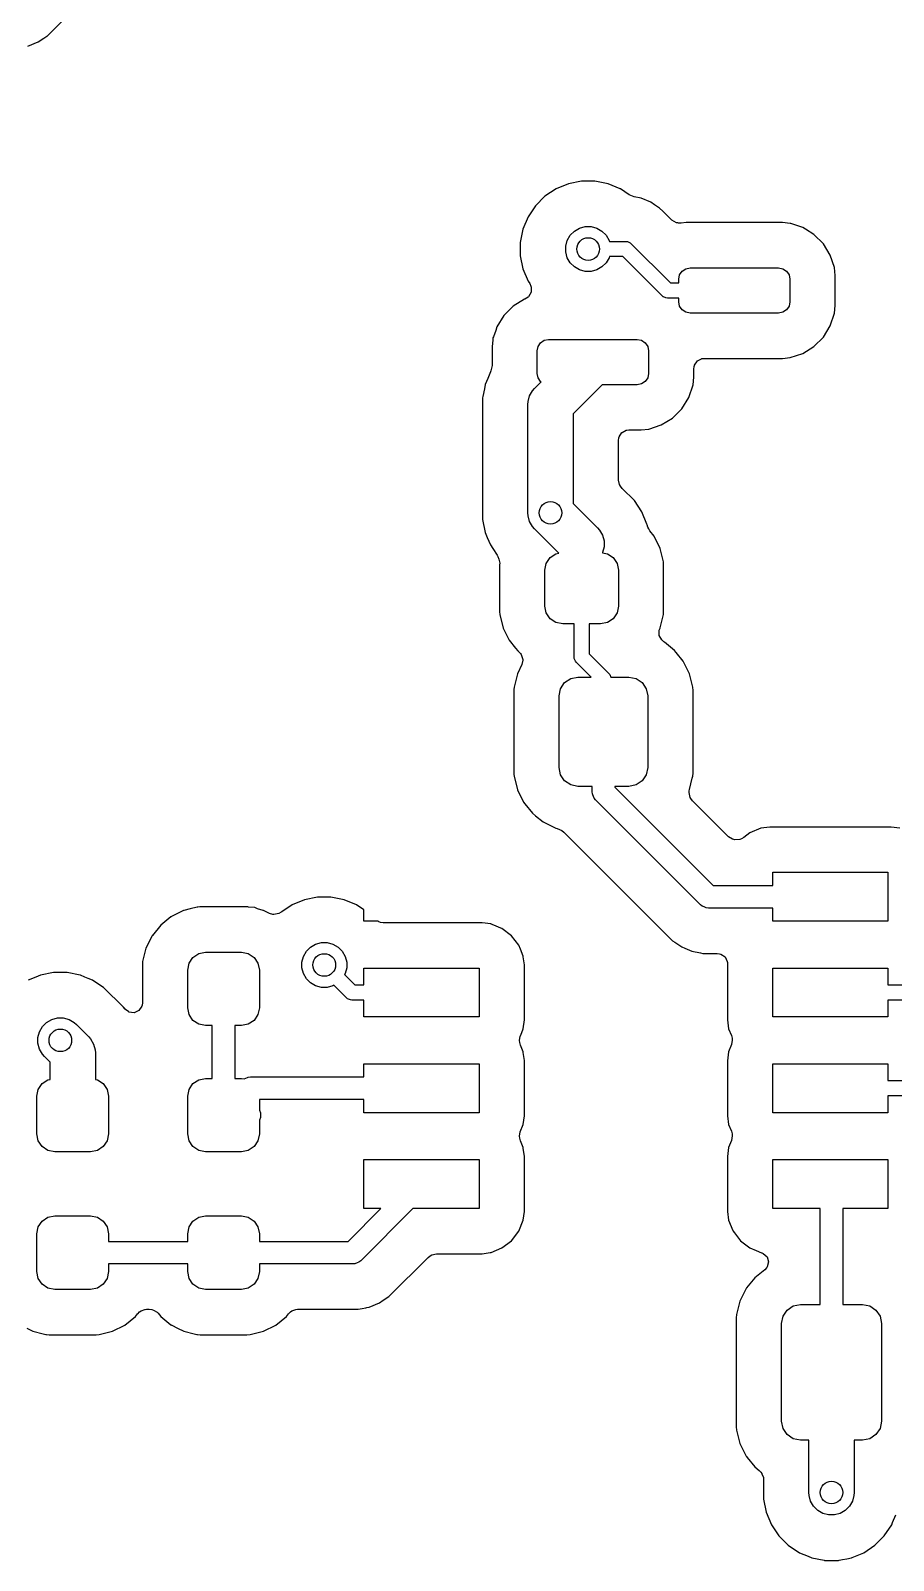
# Model space of a CAD drawing. Header units: inches. Extents: x 1.32 to 5.22, y -7.01 to -1.14.
# Drawn here: x 1.914 to 2.364, y -5.469 to -4.669 of the extents above; entities that cross this region are included whole.
import ezdxf

# ---------------------------------------------------------------- set-up
doc = ezdxf.new("R2010")
doc.units = ezdxf.units.IN
doc.header["$MEASUREMENT"] = 0
doc.layers.add('B.Cu', color=153, linetype='CONTINUOUS', true_color=0x4d7fc4)

msp = doc.modelspace()

# ---------------------------------------------------------------- linework, layer by layer
at = {"layer": 'B.Cu', "linetype": 'CONTINUOUS'}
for p, q in [((1.92238, -4.67207), (1.93895, -4.65549)), ((1.91754, -4.6753), (1.92052, -4.67331)), ((1.92052, -4.67331), (1.9221, -4.67225)), ((1.9221, -4.67225), (1.92238, -4.67207)), ((1.92238, -4.67207), (1.92238, -4.67207)), ((1.92238, -4.67207), (1.92238, -4.67207)), ((1.91216, -4.67753), (1.91754, -4.6753)), ((2.18793, -4.75205), (2.18212, -4.75593)), ((2.19438, -4.74937), (2.18793, -4.75205)), ((2.18793, -4.75205), (2.18793, -4.75205)), ((2.18793, -4.75205), (2.18793, -4.75205)), ((2.20123, -4.74801), (2.19438, -4.74937)), ((2.19438, -4.74937), (2.19438, -4.74937)), ((2.19438, -4.74937), (2.19438, -4.74937)), ((2.20822, -4.74801), (2.20123, -4.74801)), ((2.20123, -4.74801), (2.20123, -4.74801)), ((2.20123, -4.74801), (2.20123, -4.74801)), ((2.21506, -4.74937), (2.20822, -4.74801)), ((2.20822, -4.74801), (2.20822, -4.74801)), ((2.20822, -4.74801), (2.20822, -4.74801)), ((2.21507, -4.74937), (2.21506, -4.74937)), ((2.22136, -4.75198), (2.21507, -4.74937)), ((2.21507, -4.74937), (2.21507, -4.74937)), ((2.22146, -4.75202), (2.22136, -4.75198)), ((2.22152, -4.75205), (2.22146, -4.75202)), ((2.22611, -4.75512), (2.22152, -4.75205)), ((2.17719, -4.76086), (2.17331, -4.76667)), ((2.18212, -4.75593), (2.17719, -4.76086)), ((2.17719, -4.76086), (2.17719, -4.76086)), ((2.17719, -4.76086), (2.17719, -4.76086)), ((2.18212, -4.75593), (2.18212, -4.75593)), ((2.18212, -4.75593), (2.18212, -4.75593)), ((2.22696, -4.75557), (2.22611, -4.75512)), ((2.22783, -4.75593), (2.22696, -4.75557)), ((2.22875, -4.75621), (2.22783, -4.75593)), ((2.23245, -4.75695), (2.22875, -4.75621)), ((2.23747, -4.75902), (2.23245, -4.75695)), ((2.23245, -4.75695), (2.23245, -4.75695)), ((2.23245, -4.75695), (2.23245, -4.75695)), ((2.23245, -4.75695), (2.23245, -4.75695)), ((2.23245, -4.75695), (2.23245, -4.75695)), ((2.23245, -4.75695), (2.23245, -4.75695)), ((2.23936, -4.76029), (2.23747, -4.75902)), ((2.23747, -4.75902), (2.23747, -4.75902)), ((2.23747, -4.75902), (2.23747, -4.75902)), ((2.23747, -4.75902), (2.23747, -4.75902)), ((2.23747, -4.75902), (2.23747, -4.75902)), ((2.24199, -4.76204), (2.23936, -4.76029)), ((2.24362, -4.76367), (2.24199, -4.76204)), ((2.17331, -4.76667), (2.17063, -4.77312)), ((2.17331, -4.76667), (2.17331, -4.76667)), ((2.17331, -4.76667), (2.17331, -4.76667)), ((2.24831, -4.76836), (2.24362, -4.76367)), ((2.24362, -4.76367), (2.24362, -4.76367)), ((2.24841, -4.76846), (2.24831, -4.76836)), ((2.25087, -4.76971), (2.24841, -4.76846)), ((2.25108, -4.76975), (2.25087, -4.76971)), ((2.25156, -4.76985), (2.25108, -4.76975)), ((2.25178, -4.76987), (2.25156, -4.76985)), ((2.25178, -4.76988), (2.25178, -4.76987)), ((2.25181, -4.76988), (2.25178, -4.76988)), ((2.25216, -4.76989), (2.25181, -4.76988)), ((2.25302, -4.76995), (2.25216, -4.76989)), ((2.25309, -4.76994), (2.25302, -4.76995)), ((2.2532, -4.76994), (2.25309, -4.76992)), ((2.25309, -4.76992), (2.25309, -4.76994)), ((2.2559, -4.76967), (2.2532, -4.76994)), ((2.25591, -4.76967), (2.2559, -4.76967)), ((2.2559, -4.76967), (2.2559, -4.76967)), ((2.2559, -4.76967), (2.2559, -4.76967)), ((2.3061, -4.76967), (2.25591, -4.76967)), ((2.31015, -4.77008), (2.3061, -4.76967)), ((2.3061, -4.76967), (2.3061, -4.76967)), ((2.31037, -4.77014), (2.31015, -4.77008)), ((2.31048, -4.77019), (2.31037, -4.77014)), ((2.31671, -4.77225), (2.31048, -4.77019)), ((2.17063, -4.77312), (2.16927, -4.77997)), ((2.17063, -4.77312), (2.17063, -4.77312)), ((2.17063, -4.77312), (2.17063, -4.77312)), ((2.19301, -4.78192), (2.19381, -4.77894)), ((2.19381, -4.77894), (2.19535, -4.77627)), ((2.19535, -4.77627), (2.19753, -4.77409)), ((2.19753, -4.77409), (2.2002, -4.77255)), ((2.2002, -4.77255), (2.20318, -4.77175)), ((2.20318, -4.77175), (2.20627, -4.77175)), ((2.20627, -4.77175), (2.20924, -4.77255)), ((2.20924, -4.77255), (2.21191, -4.77409)), ((2.21191, -4.77409), (2.21409, -4.77627)), ((2.21409, -4.77627), (2.21564, -4.77894)), ((2.21564, -4.77894), (2.21579, -4.77953)), ((2.31812, -4.77312), (2.31671, -4.77225)), ((2.31671, -4.77225), (2.31671, -4.77225)), ((2.32258, -4.77588), (2.31812, -4.77312)), ((2.32747, -4.78076), (2.32258, -4.77588)), ((2.16927, -4.77997), (2.16927, -4.78696)), ((2.16927, -4.78696), (2.17063, -4.7938)), ((2.19301, -4.78501), (2.19301, -4.78192)), ((2.19381, -4.78798), (2.19301, -4.78501)), ((2.21579, -4.77953), (2.22441, -4.77953)), ((2.22441, -4.77953), (2.22518, -4.7796)), ((2.22518, -4.7796), (2.2266, -4.78019)), ((2.2266, -4.78019), (2.22719, -4.78068)), ((2.22719, -4.78068), (2.24769, -4.80118)), ((2.3311, -4.78664), (2.32747, -4.78076)), ((2.33327, -4.7932), (2.3311, -4.78664)), ((2.17063, -4.7938), (2.17063, -4.79381)), ((2.17063, -4.79381), (2.17063, -4.79381)), ((2.17063, -4.79381), (2.17331, -4.80026)), ((2.19535, -4.79065), (2.19381, -4.78798)), ((2.19753, -4.79283), (2.19535, -4.79065)), ((2.2002, -4.79438), (2.19753, -4.79283)), ((2.20318, -4.79517), (2.2002, -4.79438)), ((2.20924, -4.79438), (2.20627, -4.79517)), ((2.21191, -4.79283), (2.20924, -4.79438)), ((2.21409, -4.79065), (2.21191, -4.79283)), ((2.21564, -4.78798), (2.21409, -4.79065)), ((2.21579, -4.7874), (2.21564, -4.78798)), ((2.22278, -4.7874), (2.21579, -4.7874)), ((2.24328, -4.8079), (2.22278, -4.7874)), ((2.2537, -4.79504), (2.25561, -4.79376)), ((2.25561, -4.79376), (2.25787, -4.79331)), ((2.25787, -4.79331), (2.30413, -4.79331)), ((2.30413, -4.79331), (2.30639, -4.79376)), ((2.30639, -4.79376), (2.30831, -4.79504)), ((2.33368, -4.79724), (2.33327, -4.7932)), ((2.17331, -4.80026), (2.17331, -4.80026)), ((2.17331, -4.80026), (2.17331, -4.80026)), ((2.17331, -4.80026), (2.17331, -4.80026)), ((2.17331, -4.80026), (2.17416, -4.80154)), ((2.17416, -4.80154), (2.17476, -4.80279)), ((2.17476, -4.80279), (2.17493, -4.80332)), ((2.20627, -4.79517), (2.20318, -4.79517)), ((2.24769, -4.80118), (2.25197, -4.80118)), ((2.25197, -4.79921), (2.25242, -4.79695)), ((2.25197, -4.80118), (2.25197, -4.79921)), ((2.25242, -4.79695), (2.2537, -4.79504)), ((2.30831, -4.79504), (2.30959, -4.79695)), ((2.30959, -4.79695), (2.31004, -4.79921)), ((2.31004, -4.79921), (2.31004, -4.81102)), ((2.33368, -4.81299), (2.33368, -4.79724)), ((2.17148, -4.80965), (2.1656, -4.81328)), ((2.17156, -4.80963), (2.17148, -4.80965)), ((2.17148, -4.80965), (2.17148, -4.80965)), ((2.17158, -4.80961), (2.17156, -4.80963)), ((2.1716, -4.80961), (2.17158, -4.80961)), ((2.17329, -4.80862), (2.17159, -4.80961)), ((2.17159, -4.80961), (2.1716, -4.80961)), ((2.17353, -4.80841), (2.17329, -4.80862)), ((2.17498, -4.80607), (2.17353, -4.80841)), ((2.17493, -4.80332), (2.17498, -4.80607)), ((2.24388, -4.80839), (2.24328, -4.8079)), ((2.24397, -4.80843), (2.24388, -4.80839)), ((2.24529, -4.80898), (2.24397, -4.80843)), ((2.24606, -4.80906), (2.24529, -4.80898)), ((2.25197, -4.80906), (2.24606, -4.80906)), ((2.25197, -4.81102), (2.25197, -4.80906)), ((2.16072, -4.81816), (2.15709, -4.82404)), ((2.1656, -4.81328), (2.16072, -4.81816)), ((2.25242, -4.81328), (2.25197, -4.81102)), ((2.2537, -4.8152), (2.25242, -4.81328)), ((2.25561, -4.81648), (2.2537, -4.8152)), ((2.25787, -4.81693), (2.25561, -4.81648)), ((2.30413, -4.81693), (2.25787, -4.81693)), ((2.30639, -4.81648), (2.30413, -4.81693)), ((2.30831, -4.8152), (2.30639, -4.81648)), ((2.30959, -4.81328), (2.30831, -4.8152)), ((2.31004, -4.81102), (2.30959, -4.81328)), ((2.3311, -4.8236), (2.33327, -4.81704)), ((2.33327, -4.81704), (2.33368, -4.81299)), ((2.15645, -4.82598), (2.15533, -4.82937)), ((2.15709, -4.82404), (2.15645, -4.82598)), ((2.15645, -4.82598), (2.15645, -4.82598)), ((2.15709, -4.82404), (2.15709, -4.82404)), ((2.32747, -4.82947), (2.3311, -4.8236)), ((2.1549, -4.83085), (2.15451, -4.83464)), ((2.15451, -4.83464), (2.15451, -4.84436)), ((2.15494, -4.83046), (2.1549, -4.8307)), ((2.1549, -4.8307), (2.1549, -4.83085)), ((2.15499, -4.82988), (2.15494, -4.83046)), ((2.15533, -4.82937), (2.15499, -4.82988)), ((2.17815, -4.83661), (2.1786, -4.83435)), ((2.1786, -4.83435), (2.17988, -4.83244)), ((2.17988, -4.83244), (2.1818, -4.83116)), ((2.1818, -4.83116), (2.18406, -4.83071)), ((2.18406, -4.83071), (2.23031, -4.83071)), ((2.23031, -4.83071), (2.23257, -4.83116)), ((2.23257, -4.83116), (2.23449, -4.83244)), ((2.23449, -4.83244), (2.23577, -4.83435)), ((2.23577, -4.83435), (2.23622, -4.83661)), ((2.31671, -4.83798), (2.32258, -4.83436)), ((2.32258, -4.83436), (2.32747, -4.82947)), ((2.17815, -4.84843), (2.17815, -4.83661)), ((2.23622, -4.83661), (2.23622, -4.84843)), ((2.26023, -4.84419), (2.26172, -4.84188)), ((2.26172, -4.84188), (2.26177, -4.84183)), ((2.26177, -4.84183), (2.26393, -4.84075)), ((2.26393, -4.84075), (2.2641, -4.84071)), ((2.2641, -4.84071), (2.26423, -4.84068)), ((2.26423, -4.84068), (2.26527, -4.84057)), ((2.26527, -4.84057), (2.3061, -4.84057)), ((2.3061, -4.84057), (2.31015, -4.84016)), ((2.3061, -4.84057), (2.3061, -4.84057)), ((2.31015, -4.84016), (2.31671, -4.83798)), ((2.15371, -4.84765), (2.15229, -4.8511)), ((2.1539, -4.84713), (2.15369, -4.84764)), ((2.15369, -4.84764), (2.15371, -4.84765)), ((2.15431, -4.84574), (2.1539, -4.84713)), ((2.15451, -4.84436), (2.15431, -4.84574)), ((2.1786, -4.85069), (2.17815, -4.84843)), ((2.17988, -4.8526), (2.1786, -4.85069)), ((2.23577, -4.85069), (2.23449, -4.8526)), ((2.23622, -4.84843), (2.23577, -4.85069)), ((2.25945, -4.85444), (2.25986, -4.85039)), ((2.25986, -4.84615), (2.26006, -4.84478)), ((2.25986, -4.85039), (2.25986, -4.84615)), ((2.26006, -4.84478), (2.26018, -4.84436)), ((2.26018, -4.84436), (2.26023, -4.84419)), ((2.15051, -4.85652), (2.14973, -4.86047)), ((2.15095, -4.85432), (2.15051, -4.85652)), ((2.15051, -4.85652), (2.15051, -4.85652)), ((2.15229, -4.8511), (2.15095, -4.85432)), ((2.15095, -4.85432), (2.15095, -4.85432)), ((2.15095, -4.85432), (2.15095, -4.85432)), ((2.15229, -4.8511), (2.15229, -4.8511)), ((2.17413, -4.86015), (2.17567, -4.85748)), ((2.17567, -4.85748), (2.17669, -4.85631)), ((2.17669, -4.85631), (2.18019, -4.85281)), ((2.18019, -4.85281), (2.17988, -4.8526)), ((2.21208, -4.85433), (2.19685, -4.86956)), ((2.23031, -4.85433), (2.21208, -4.85433)), ((2.23257, -4.85388), (2.23031, -4.85433)), ((2.23449, -4.8526), (2.23257, -4.85388)), ((2.25728, -4.861), (2.25945, -4.85444)), ((2.14973, -4.86047), (2.14959, -4.86117)), ((2.14959, -4.86117), (2.14959, -4.92475)), ((2.14973, -4.86047), (2.14973, -4.86047)), ((2.17323, -4.86467), (2.17333, -4.86312)), ((2.17323, -4.92126), (2.17323, -4.86467)), ((2.17333, -4.86312), (2.17413, -4.86015)), ((2.24877, -4.87176), (2.25365, -4.86688)), ((2.25365, -4.86688), (2.25728, -4.861)), ((2.19685, -4.86956), (2.19685, -4.91637)), ((2.24289, -4.87539), (2.24877, -4.87176)), ((2.22049, -4.88356), (2.22069, -4.88218)), ((2.22069, -4.88218), (2.22086, -4.88159)), ((2.22086, -4.88159), (2.22235, -4.87928)), ((2.22235, -4.87928), (2.2224, -4.87923)), ((2.2224, -4.87923), (2.22456, -4.87815)), ((2.22456, -4.87815), (2.22486, -4.87808)), ((2.22486, -4.87808), (2.2259, -4.87797)), ((2.2259, -4.87797), (2.23228, -4.87797)), ((2.23228, -4.87797), (2.23633, -4.87756)), ((2.23228, -4.87797), (2.23228, -4.87797)), ((2.23633, -4.87756), (2.24289, -4.87539)), ((2.22049, -4.90414), (2.22049, -4.88356)), ((2.22109, -4.90648), (2.22049, -4.90414)), ((2.22159, -4.90739), (2.22109, -4.90648)), ((2.22242, -4.9085), (2.22159, -4.90739)), ((2.22882, -4.9149), (2.22242, -4.9085)), ((2.17333, -4.9228), (2.17323, -4.92126)), ((2.17413, -4.92578), (2.17333, -4.9228)), ((2.19685, -4.91637), (2.20963, -4.92915)), ((2.23267, -4.92067), (2.22882, -4.9149)), ((2.22882, -4.9149), (2.22882, -4.9149)), ((2.2327, -4.92071), (2.23267, -4.92067)), ((2.23267, -4.92067), (2.23267, -4.92067)), ((2.23267, -4.92067), (2.23267, -4.92067)), ((2.23537, -4.92716), (2.2327, -4.92071)), ((2.14959, -4.92475), (2.15095, -4.9316)), ((2.17567, -4.92845), (2.17413, -4.92578)), ((2.17669, -4.92961), (2.17567, -4.92845)), ((2.18941, -4.94233), (2.17669, -4.92961)), ((2.20963, -4.92915), (2.21065, -4.93031)), ((2.21065, -4.93031), (2.21219, -4.93298)), ((2.23545, -4.92757), (2.23537, -4.92716)), ((2.23582, -4.92868), (2.23545, -4.92757)), ((2.2363, -4.92972), (2.23582, -4.92868)), ((2.23692, -4.93071), (2.2363, -4.92972)), ((2.23908, -4.93341), (2.23692, -4.93071)), ((2.15095, -4.9316), (2.15095, -4.9316)), ((2.15095, -4.9316), (2.15095, -4.9316)), ((2.15095, -4.9316), (2.15095, -4.9316)), ((2.15095, -4.9316), (2.15095, -4.9316)), ((2.15095, -4.9316), (2.15095, -4.9316)), ((2.15095, -4.9316), (2.15202, -4.93418)), ((2.15202, -4.93418), (2.15202, -4.93418)), ((2.15202, -4.93418), (2.15362, -4.93805)), ((2.15362, -4.93805), (2.15362, -4.93805)), ((2.15362, -4.93805), (2.15362, -4.93805)), ((2.15362, -4.93805), (2.1549, -4.93997)), ((2.21219, -4.93298), (2.21299, -4.93596)), ((2.21299, -4.93596), (2.21299, -4.93904)), ((2.24227, -4.93984), (2.23908, -4.93341)), ((2.1549, -4.93997), (2.1549, -4.93997)), ((2.1549, -4.93997), (2.15715, -4.94334)), ((2.15715, -4.94334), (2.15759, -4.94414)), ((2.15759, -4.94414), (2.15812, -4.9454)), ((2.15812, -4.9454), (2.1585, -4.94764)), ((2.1828, -4.9477), (2.18483, -4.94467)), ((2.18483, -4.94467), (2.18786, -4.94264)), ((2.18786, -4.94264), (2.18941, -4.94233)), ((2.21219, -4.94202), (2.21213, -4.94213)), ((2.21213, -4.94213), (2.2147, -4.94264)), ((2.21299, -4.93904), (2.21219, -4.94202)), ((2.2147, -4.94264), (2.21773, -4.94467)), ((2.21773, -4.94467), (2.21976, -4.9477)), ((2.244, -4.9468), (2.24227, -4.93984)), ((2.24411, -4.94841), (2.244, -4.9468)), ((2.1585, -4.94764), (2.15844, -4.94841)), ((2.15844, -4.94841), (2.15844, -4.97289)), ((2.18209, -4.95128), (2.1828, -4.9477)), ((2.18209, -4.96998), (2.18209, -4.95128)), ((2.21976, -4.9477), (2.22047, -4.95128)), ((2.22047, -4.95128), (2.22047, -4.96998)), ((2.24411, -4.97285), (2.24411, -4.94841)), ((2.1828, -4.97356), (2.18209, -4.96998)), ((2.22047, -4.96998), (2.21976, -4.97356)), ((2.15844, -4.97289), (2.15845, -4.97298)), ((2.15845, -4.97298), (2.15854, -4.9743)), ((2.15854, -4.9743), (2.15855, -4.9744)), ((2.15855, -4.9744), (2.15855, -4.97446)), ((2.15855, -4.97446), (2.16029, -4.98144)), ((2.18483, -4.97659), (2.1828, -4.97356)), ((2.18786, -4.97862), (2.18483, -4.97659)), ((2.19144, -4.97933), (2.18786, -4.97862)), ((2.2147, -4.97862), (2.21112, -4.97933)), ((2.21773, -4.97659), (2.2147, -4.97862)), ((2.21976, -4.97356), (2.21773, -4.97659)), ((2.24227, -4.98142), (2.244, -4.97446)), ((2.244, -4.97446), (2.24411, -4.97285)), ((2.16029, -4.98144), (2.16034, -4.98154)), ((2.16034, -4.98154), (2.16347, -4.98785)), ((2.19734, -4.97933), (2.19144, -4.97933)), ((2.19734, -4.99656), (2.19734, -4.97933)), ((2.21112, -4.97933), (2.20522, -4.97933)), ((2.20522, -4.97933), (2.20522, -4.99492)), ((2.24176, -4.98285), (2.24184, -4.98256)), ((2.24177, -4.98527), (2.24176, -4.98285)), ((2.24179, -4.98534), (2.24177, -4.98527)), ((2.2432, -4.9877), (2.24179, -4.98534)), ((2.24179, -4.98534), (2.24179, -4.98534)), ((2.24184, -4.98256), (2.2422, -4.98158)), ((2.2422, -4.98158), (2.24227, -4.98142)), ((2.16347, -4.98785), (2.16347, -4.98785)), ((2.16347, -4.98785), (2.16347, -4.98785)), ((2.16347, -4.98785), (2.16347, -4.98785)), ((2.16347, -4.98785), (2.16347, -4.98785)), ((2.16347, -4.98785), (2.1668, -4.99199)), ((2.1668, -4.99199), (2.16797, -4.99345)), ((2.16797, -4.99345), (2.16797, -4.99345)), ((2.16797, -4.99345), (2.16842, -4.99381)), ((2.16842, -4.99381), (2.16937, -4.99482)), ((2.24426, -4.98867), (2.2432, -4.9877)), ((2.24451, -4.98889), (2.24426, -4.98867)), ((2.24976, -4.99311), (2.24451, -4.98889)), ((2.25067, -4.99425), (2.24976, -4.99311)), ((2.25432, -4.99879), (2.25067, -4.99425)), ((2.25067, -4.99425), (2.25067, -4.99425)), ((2.25067, -4.99425), (2.25067, -4.99425)), ((2.1701, -5.00059), (2.16775, -5.00532)), ((2.16937, -4.99482), (2.16972, -4.99533)), ((2.16972, -4.99533), (2.17059, -4.99794)), ((2.1706, -4.99824), (2.1701, -5.00059)), ((2.17059, -4.99794), (2.17059, -4.99794)), ((2.17059, -4.99794), (2.1706, -4.99824)), ((2.19742, -4.99732), (2.19734, -4.99656)), ((2.19801, -4.99874), (2.19742, -4.99732)), ((2.1985, -4.99934), (2.19801, -4.99874)), ((2.20624, -5.00709), (2.1985, -4.99934)), ((2.20522, -4.99492), (2.21544, -5.00515)), ((2.25503, -5.00022), (2.25432, -4.99879)), ((2.25432, -4.99879), (2.25432, -4.99879)), ((2.25756, -5.00531), (2.25503, -5.00022)), ((2.16775, -5.00535), (2.166, -5.01238)), ((2.16775, -5.00532), (2.16775, -5.00535)), ((2.19028, -5.01316), (2.19241, -5.00997)), ((2.19241, -5.00997), (2.1956, -5.00784)), ((2.1956, -5.00784), (2.19937, -5.00709)), ((2.19937, -5.00709), (2.20624, -5.00709)), ((2.21544, -5.00515), (2.21593, -5.00575)), ((2.21593, -5.00575), (2.21649, -5.00709)), ((2.21649, -5.00709), (2.22594, -5.00709)), ((2.22594, -5.00709), (2.22971, -5.00784)), ((2.22971, -5.00784), (2.2329, -5.00997)), ((2.2329, -5.00997), (2.23504, -5.01316)), ((2.25932, -5.01238), (2.25756, -5.00531)), ((2.16592, -5.01355), (2.16589, -5.01402)), ((2.16589, -5.01402), (2.16589, -5.01402)), ((2.16589, -5.01402), (2.16589, -5.01402)), ((2.16589, -5.01402), (2.16589, -5.05724)), ((2.166, -5.01238), (2.16592, -5.01355)), ((2.16592, -5.01355), (2.16592, -5.01355)), ((2.18953, -5.01693), (2.19028, -5.01316)), ((2.18953, -5.05433), (2.18953, -5.01693)), ((2.23504, -5.01316), (2.23579, -5.01693)), ((2.23579, -5.01693), (2.23579, -5.05433)), ((2.25943, -5.01402), (2.25932, -5.01238)), ((2.25943, -5.05724), (2.25943, -5.01402)), ((2.16589, -5.05724), (2.16593, -5.05794)), ((2.16593, -5.05794), (2.16593, -5.05794)), ((2.16593, -5.05794), (2.166, -5.05888)), ((2.19028, -5.0581), (2.18953, -5.05433)), ((2.19241, -5.06129), (2.19028, -5.0581)), ((2.23504, -5.0581), (2.2329, -5.06129)), ((2.23579, -5.05433), (2.23504, -5.0581)), ((2.25932, -5.05888), (2.25943, -5.05724)), ((2.166, -5.05888), (2.16775, -5.06595)), ((2.16775, -5.06595), (2.16775, -5.06595)), ((2.16775, -5.06595), (2.17099, -5.07247)), ((2.1956, -5.06342), (2.19241, -5.06129)), ((2.19937, -5.06417), (2.1956, -5.06342)), ((2.20675, -5.06417), (2.19937, -5.06417)), ((2.20675, -5.06699), (2.20675, -5.06417)), ((2.22594, -5.06417), (2.21856, -5.06417)), ((2.21856, -5.06417), (2.21856, -5.06454)), ((2.21856, -5.06454), (2.26997, -5.11594)), ((2.22971, -5.06342), (2.22594, -5.06417)), ((2.2329, -5.06129), (2.22971, -5.06342)), ((2.25743, -5.06736), (2.25748, -5.06656)), ((2.25748, -5.06656), (2.25762, -5.06572)), ((2.25762, -5.06572), (2.25907, -5.05989)), ((2.25907, -5.05989), (2.25932, -5.05888)), ((2.25932, -5.05888), (2.25932, -5.05888)), ((2.25932, -5.05888), (2.25932, -5.05888)), ((2.25932, -5.05888), (2.25932, -5.05888)), ((2.17099, -5.07247), (2.17162, -5.07325)), ((2.17162, -5.07325), (2.17555, -5.07815)), ((2.20687, -5.06814), (2.20675, -5.06699)), ((2.20708, -5.06866), (2.20687, -5.06814)), ((2.20775, -5.07027), (2.20708, -5.06866)), ((2.20848, -5.07116), (2.20775, -5.07027)), ((2.26334, -5.12603), (2.20848, -5.07116)), ((2.25801, -5.07003), (2.25743, -5.06736)), ((2.25831, -5.07058), (2.25801, -5.07003)), ((2.25915, -5.07169), (2.25831, -5.07058)), ((2.27804, -5.09058), (2.25915, -5.07169)), ((2.17555, -5.07815), (2.17555, -5.07815)), ((2.17555, -5.07815), (2.17555, -5.07815)), ((2.17555, -5.07815), (2.17727, -5.07953)), ((2.17727, -5.07953), (2.17727, -5.07953)), ((2.17727, -5.07953), (2.17727, -5.07953)), ((2.17727, -5.07953), (2.18123, -5.08271)), ((2.18123, -5.08271), (2.18776, -5.08595)), ((2.18776, -5.08595), (2.18856, -5.08615)), ((2.18856, -5.08615), (2.18978, -5.08663)), ((2.18978, -5.08663), (2.1909, -5.08726)), ((2.1909, -5.08726), (2.19194, -5.08806)), ((2.19194, -5.08806), (2.24868, -5.1448)), ((2.28011, -5.09181), (2.27804, -5.09058)), ((2.28914, -5.0884), (2.28593, -5.09087)), ((2.29489, -5.08602), (2.28914, -5.0884)), ((2.29951, -5.08541), (2.29489, -5.08602)), ((2.29489, -5.08602), (2.29489, -5.08602)), ((2.29489, -5.08602), (2.29489, -5.08602)), ((2.36277, -5.08541), (2.29951, -5.08541)), ((2.29951, -5.08541), (2.29951, -5.08541)), ((2.36278, -5.08541), (2.36277, -5.08541)), ((2.36277, -5.08541), (2.36277, -5.08541)), ((2.36277, -5.08541), (2.36277, -5.08541)), ((2.36284, -5.08542), (2.36278, -5.08541)), ((2.36739, -5.08602), (2.36284, -5.08542)), ((2.28075, -5.092), (2.28011, -5.09181)), ((2.28114, -5.0921), (2.28075, -5.092)), ((2.28389, -5.09187), (2.28114, -5.0921)), ((2.28472, -5.09155), (2.28389, -5.09187)), ((2.28593, -5.09087), (2.28472, -5.09155)), ((2.30106, -5.11594), (2.30106, -5.10906)), ((2.30106, -5.10906), (2.36122, -5.10906)), ((2.36122, -5.10906), (2.36122, -5.13465)), ((2.06344, -5.12203), (2.05659, -5.12339)), ((2.07042, -5.12203), (2.06344, -5.12203)), ((2.06344, -5.12203), (2.06344, -5.12203)), ((2.06344, -5.12203), (2.06344, -5.12203)), ((2.07727, -5.12339), (2.07042, -5.12203)), ((2.07042, -5.12203), (2.07042, -5.12203)), ((2.07042, -5.12203), (2.07042, -5.12203)), ((2.26997, -5.11594), (2.30106, -5.11594)), ((1.99342, -5.12905), (1.98758, -5.13194)), ((1.99352, -5.12899), (1.99342, -5.12905)), ((1.99354, -5.12899), (1.99352, -5.12899)), ((1.99698, -5.12813), (1.99354, -5.12899)), ((1.99354, -5.12899), (1.99354, -5.12899)), ((2.0005, -5.12725), (1.99698, -5.12813)), ((2.00056, -5.12725), (2.0005, -5.12725)), ((2.00067, -5.12724), (2.00056, -5.12725)), ((2.00085, -5.12723), (2.00067, -5.12724)), ((2.00198, -5.12715), (2.00085, -5.12723)), ((2.00207, -5.12715), (2.00198, -5.12715)), ((2.00211, -5.12715), (2.00207, -5.12715)), ((2.02655, -5.12715), (2.00211, -5.12715)), ((2.02709, -5.12718), (2.02655, -5.12715)), ((2.02655, -5.12715), (2.02655, -5.12715)), ((2.02737, -5.1272), (2.02709, -5.12718)), ((2.02709, -5.12718), (2.02709, -5.12718)), ((2.03066, -5.12742), (2.02737, -5.1272)), ((2.032, -5.12821), (2.03066, -5.12742)), ((2.0351, -5.12898), (2.032, -5.12821)), ((2.03512, -5.12899), (2.0351, -5.12898)), ((2.03513, -5.12899), (2.03512, -5.12899)), ((2.03831, -5.13057), (2.03513, -5.12899)), ((2.04013, -5.13106), (2.03831, -5.13057)), ((2.04324, -5.13051), (2.04055, -5.13109)), ((2.04438, -5.12988), (2.04324, -5.13051)), ((2.04475, -5.12966), (2.04438, -5.12988)), ((2.05014, -5.12606), (2.04475, -5.12966)), ((2.05659, -5.12339), (2.05014, -5.12606)), ((2.05014, -5.12606), (2.05014, -5.12606)), ((2.05014, -5.12606), (2.05014, -5.12606)), ((2.05659, -5.12339), (2.05659, -5.12339)), ((2.05659, -5.12339), (2.05659, -5.12339)), ((2.08372, -5.12606), (2.07727, -5.12339)), ((2.07727, -5.12339), (2.07727, -5.12339)), ((2.07727, -5.12339), (2.07727, -5.12339)), ((2.0876, -5.12865), (2.08372, -5.12606)), ((2.08372, -5.12606), (2.08372, -5.12606)), ((2.08372, -5.12606), (2.08372, -5.12606)), ((2.08372, -5.12606), (2.08372, -5.12606)), ((2.08372, -5.12606), (2.08372, -5.12606)), ((2.0876, -5.13465), (2.0876, -5.12865)), ((2.26424, -5.12676), (2.26334, -5.12603)), ((2.26517, -5.12715), (2.26424, -5.12676)), ((2.26637, -5.12764), (2.26517, -5.12715)), ((2.26752, -5.12776), (2.26637, -5.12764)), ((2.30106, -5.12776), (2.26752, -5.12776)), ((2.30106, -5.13465), (2.30106, -5.12776)), ((1.98151, -5.13667), (1.97718, -5.14206)), ((1.9869, -5.13234), (1.98151, -5.13667)), ((1.98151, -5.13667), (1.98151, -5.13667)), ((1.98151, -5.13667), (1.98151, -5.13667)), ((1.987, -5.13225), (1.9869, -5.13234)), ((1.98711, -5.13218), (1.987, -5.13225)), ((1.98758, -5.13194), (1.98711, -5.13218)), ((1.98711, -5.13218), (1.98711, -5.13218)), ((2.04055, -5.13109), (2.04013, -5.13106)), ((2.09489, -5.13465), (2.0876, -5.13465)), ((2.09535, -5.13492), (2.09489, -5.13465)), ((2.09635, -5.13522), (2.09535, -5.13492)), ((2.09772, -5.13541), (2.09635, -5.13522)), ((2.14931, -5.13541), (2.09772, -5.13541)), ((2.14938, -5.13542), (2.14931, -5.13541)), ((2.14931, -5.13541), (2.14931, -5.13541)), ((2.14931, -5.13541), (2.14931, -5.13541)), ((2.14931, -5.13541), (2.14931, -5.13541)), ((2.15393, -5.13602), (2.14938, -5.13542)), ((2.15397, -5.13604), (2.15393, -5.13602)), ((2.15409, -5.13609), (2.15397, -5.13604)), ((2.1555, -5.13667), (2.15409, -5.13609)), ((2.15916, -5.13819), (2.1555, -5.13667)), ((2.1555, -5.13667), (2.1555, -5.13667)), ((2.15968, -5.1384), (2.15916, -5.13819)), ((2.16462, -5.14219), (2.15968, -5.1384)), ((2.36122, -5.13465), (2.30106, -5.13465)), ((1.97702, -5.14226), (1.97383, -5.14869)), ((1.9771, -5.14216), (1.97702, -5.14226)), ((1.97718, -5.14206), (1.9771, -5.14216)), ((2.05974, -5.14811), (2.06241, -5.14657)), ((2.06241, -5.14657), (2.06539, -5.14577)), ((2.06539, -5.14577), (2.06847, -5.14577)), ((2.06847, -5.14577), (2.07145, -5.14657)), ((2.07145, -5.14657), (2.07412, -5.14811)), ((2.16841, -5.14713), (2.16462, -5.14219)), ((2.24868, -5.1448), (2.24868, -5.1448)), ((2.24868, -5.1448), (2.24868, -5.1448)), ((2.24868, -5.1448), (2.24868, -5.1448)), ((2.24868, -5.1448), (2.24868, -5.1448)), ((2.24868, -5.1448), (2.24987, -5.14559)), ((2.24987, -5.14559), (2.25352, -5.14803)), ((1.97383, -5.14869), (1.9721, -5.15566)), ((1.97383, -5.14869), (1.97383, -5.14869)), ((1.99634, -5.15656), (1.99837, -5.15353)), ((1.99837, -5.15353), (2.0014, -5.1515)), ((2.0014, -5.1515), (2.00498, -5.15079)), ((2.00498, -5.15079), (2.02368, -5.15079)), ((2.02368, -5.15079), (2.02726, -5.1515)), ((2.02726, -5.1515), (2.03029, -5.15353)), ((2.03029, -5.15353), (2.03232, -5.15656)), ((2.05522, -5.15594), (2.05602, -5.15296)), ((2.05602, -5.15296), (2.05756, -5.15029)), ((2.05756, -5.15029), (2.05974, -5.14811)), ((2.07412, -5.14811), (2.0763, -5.15029)), ((2.0763, -5.15029), (2.07784, -5.15296)), ((2.07784, -5.15296), (2.07864, -5.15594)), ((2.16929, -5.14927), (2.16841, -5.14713)), ((2.1708, -5.1529), (2.16929, -5.14927)), ((2.17082, -5.15304), (2.1708, -5.1529)), ((2.17083, -5.1532), (2.17082, -5.15304)), ((2.17138, -5.15735), (2.17083, -5.1532)), ((2.25352, -5.14803), (2.25524, -5.14875)), ((2.25524, -5.14875), (2.2589, -5.15026)), ((2.2589, -5.15026), (2.26334, -5.15115)), ((2.26334, -5.15115), (2.26461, -5.1514)), ((2.26461, -5.1514), (2.26461, -5.1514)), ((2.26461, -5.1514), (2.27043, -5.1514)), ((2.27043, -5.1514), (2.27196, -5.1514)), ((2.27196, -5.1514), (2.27333, -5.1516)), ((2.27333, -5.1516), (2.27387, -5.15175)), ((2.27387, -5.15175), (2.27618, -5.15324)), ((2.27618, -5.15324), (2.27732, -5.15571)), ((1.92564, -5.1614), (1.91879, -5.16276)), ((1.93263, -5.1614), (1.92564, -5.1614)), ((1.92564, -5.1614), (1.92564, -5.1614)), ((1.92564, -5.1614), (1.92564, -5.1614)), ((1.93947, -5.16276), (1.93263, -5.1614)), ((1.93263, -5.1614), (1.93263, -5.1614)), ((1.93263, -5.1614), (1.93263, -5.1614)), ((1.9721, -5.15566), (1.97199, -5.15727)), ((1.97199, -5.15727), (1.97199, -5.17717)), ((1.99563, -5.16014), (1.99634, -5.15656)), ((1.99563, -5.17982), (1.99563, -5.16014)), ((2.03232, -5.15656), (2.03303, -5.16014)), ((2.03303, -5.16014), (2.03303, -5.17982)), ((2.05522, -5.15902), (2.05522, -5.15594)), ((2.05602, -5.162), (2.05522, -5.15902)), ((2.05756, -5.16467), (2.05602, -5.162)), ((2.07784, -5.162), (2.07754, -5.16252)), ((2.07754, -5.16252), (2.08293, -5.16791)), ((2.07864, -5.15902), (2.07784, -5.162)), ((2.07864, -5.15594), (2.07864, -5.15902)), ((2.0876, -5.16791), (2.0876, -5.15906)), ((2.0876, -5.15906), (2.14776, -5.15906)), ((2.14776, -5.15906), (2.14776, -5.18465)), ((2.1714, -5.15751), (2.17138, -5.15735)), ((2.1714, -5.1862), (2.1714, -5.15751)), ((2.1714, -5.15751), (2.1714, -5.15751)), ((2.1714, -5.15751), (2.1714, -5.15751)), ((2.27732, -5.15571), (2.2774, -5.15624)), ((2.2774, -5.15624), (2.27741, -5.15734)), ((2.27741, -5.15734), (2.27743, -5.15735)), ((2.27743, -5.15735), (2.27742, -5.15751)), ((2.27742, -5.15751), (2.27742, -5.1862)), ((2.30106, -5.18465), (2.30106, -5.15906)), ((2.30106, -5.15906), (2.36122, -5.15906)), ((2.36122, -5.15906), (2.36122, -5.16791)), ((1.91627, -5.16381), (1.91234, -5.16543)), ((1.91879, -5.16276), (1.91627, -5.16381)), ((1.91627, -5.16381), (1.91627, -5.16381)), ((1.91879, -5.16276), (1.91879, -5.16276)), ((1.91879, -5.16276), (1.91879, -5.16276)), ((1.91879, -5.16276), (1.91879, -5.16276)), ((1.91879, -5.16276), (1.91879, -5.16276)), ((1.91879, -5.16276), (1.91879, -5.16276)), ((1.93948, -5.16276), (1.93947, -5.16276)), ((1.93947, -5.16276), (1.93947, -5.16276)), ((1.93947, -5.16276), (1.93947, -5.16276)), ((1.9396, -5.16281), (1.93948, -5.16276)), ((1.942, -5.16381), (1.9396, -5.16281)), ((1.94372, -5.16452), (1.942, -5.16381)), ((1.942, -5.16381), (1.942, -5.16381)), ((1.94593, -5.16543), (1.94372, -5.16452)), ((1.94873, -5.1673), (1.94593, -5.16543)), ((1.95173, -5.16931), (1.94873, -5.1673)), ((1.96203, -5.1796), (1.95173, -5.16931)), ((1.95173, -5.16931), (1.95173, -5.16931)), ((2.05974, -5.16685), (2.05756, -5.16467)), ((2.06241, -5.16839), (2.05974, -5.16685)), ((2.06539, -5.16919), (2.06241, -5.16839)), ((2.06847, -5.16919), (2.06539, -5.16919)), ((2.07145, -5.16839), (2.06847, -5.16919)), ((2.07197, -5.16809), (2.07145, -5.16839)), ((2.07852, -5.17463), (2.07197, -5.16809)), ((2.08293, -5.16791), (2.0876, -5.16791)), ((2.36122, -5.16791), (2.47844, -5.16791)), ((1.97179, -5.17855), (1.97166, -5.17897)), ((1.97199, -5.17717), (1.97179, -5.17855)), ((2.07911, -5.17512), (2.07852, -5.17463)), ((2.08053, -5.17571), (2.07911, -5.17512)), ((2.0813, -5.17579), (2.08053, -5.17571)), ((2.0876, -5.17579), (2.0813, -5.17579)), ((2.0876, -5.18465), (2.0876, -5.17579)), ((2.47681, -5.17579), (2.36122, -5.17579)), ((2.36122, -5.17579), (2.36122, -5.18465)), ((1.92194, -5.18748), (1.92461, -5.18594)), ((1.92461, -5.18594), (1.92759, -5.18514)), ((1.92759, -5.18514), (1.93068, -5.18514)), ((1.93068, -5.18514), (1.93365, -5.18594)), ((1.93365, -5.18594), (1.93632, -5.18748)), ((1.96252, -5.18003), (1.96203, -5.1796)), ((1.96258, -5.18006), (1.96252, -5.18003)), ((1.96322, -5.18078), (1.96258, -5.18006)), ((1.96485, -5.18199), (1.96322, -5.18078)), ((1.96495, -5.18204), (1.96485, -5.18199)), ((1.96768, -5.18243), (1.96495, -5.18204)), ((1.96495, -5.18204), (1.96495, -5.18204)), ((1.97018, -5.18129), (1.96768, -5.18243)), ((1.97166, -5.17897), (1.97018, -5.18129)), ((1.99634, -5.1834), (1.99563, -5.17982)), ((1.99837, -5.18643), (1.99634, -5.1834)), ((2.0014, -5.18846), (1.99837, -5.18643)), ((2.03029, -5.18643), (2.02726, -5.18846)), ((2.03232, -5.1834), (2.03029, -5.18643)), ((2.03303, -5.17982), (2.03232, -5.1834)), ((2.14776, -5.18465), (2.0876, -5.18465)), ((2.17079, -5.19082), (2.1714, -5.1862)), ((2.27742, -5.1862), (2.27803, -5.19082)), ((2.36122, -5.18465), (2.30106, -5.18465)), ((1.91742, -5.19531), (1.91822, -5.19233)), ((1.91822, -5.19233), (1.91976, -5.18966)), ((1.91976, -5.18966), (1.92194, -5.18748)), ((1.93632, -5.18748), (1.93749, -5.1885)), ((1.93749, -5.1885), (1.94394, -5.19496)), ((2.00498, -5.18917), (2.0014, -5.18846)), ((2.00843, -5.18917), (2.00498, -5.18917)), ((2.00843, -5.21673), (2.00843, -5.18917)), ((2.02368, -5.18917), (2.02024, -5.18917)), ((2.02024, -5.18917), (2.02024, -5.21673)), ((2.02726, -5.18846), (2.02368, -5.18917)), ((2.16922, -5.1946), (2.16928, -5.19446)), ((2.16928, -5.19446), (2.17001, -5.1927)), ((2.17001, -5.1927), (2.17079, -5.19082)), ((2.27803, -5.19082), (2.27803, -5.19082)), ((2.27803, -5.19082), (2.27803, -5.19082)), ((2.27803, -5.19082), (2.27803, -5.19082)), ((2.27803, -5.19082), (2.27803, -5.19082)), ((2.27803, -5.19082), (2.27803, -5.19082)), ((2.27803, -5.19082), (2.27949, -5.19433)), ((2.27949, -5.19433), (2.27983, -5.19568)), ((1.91742, -5.19839), (1.91742, -5.19531)), ((1.91822, -5.20137), (1.91742, -5.19839)), ((1.91976, -5.20404), (1.91822, -5.20137)), ((1.94394, -5.19496), (1.94496, -5.19612)), ((1.94496, -5.19612), (1.9465, -5.19879)), ((1.9465, -5.19879), (1.9473, -5.20177)), ((1.9473, -5.20177), (1.9474, -5.20331)), ((2.16888, -5.19699), (2.16922, -5.1946)), ((2.16899, -5.19802), (2.16888, -5.19699)), ((2.16933, -5.19937), (2.16899, -5.19802)), ((2.17079, -5.20288), (2.16933, -5.19937)), ((2.2796, -5.1991), (2.27803, -5.20288)), ((2.27994, -5.19671), (2.2796, -5.1991)), ((2.27983, -5.19568), (2.27994, -5.19671)), ((1.92078, -5.2052), (1.91976, -5.20404)), ((1.92378, -5.2082), (1.92078, -5.2052)), ((1.92378, -5.21722), (1.92378, -5.2082)), ((1.9474, -5.20331), (1.9474, -5.21722)), ((2.0876, -5.21594), (2.0876, -5.20906)), ((2.0876, -5.20906), (2.14776, -5.20906)), ((2.14776, -5.20906), (2.14776, -5.23465)), ((2.17079, -5.2029), (2.17079, -5.20288)), ((2.17079, -5.20288), (2.17079, -5.20288)), ((2.17079, -5.20288), (2.17079, -5.20288)), ((2.17082, -5.20301), (2.17079, -5.2029)), ((2.17082, -5.20304), (2.17082, -5.20301)), ((2.17083, -5.2032), (2.17082, -5.20304)), ((2.17139, -5.20745), (2.17083, -5.2032)), ((2.1714, -5.20751), (2.17139, -5.20745)), ((2.1714, -5.2362), (2.1714, -5.20751)), ((2.1714, -5.20751), (2.1714, -5.20751)), ((2.1714, -5.20751), (2.1714, -5.20751)), ((2.27803, -5.20288), (2.27742, -5.20751)), ((2.27742, -5.20751), (2.27742, -5.2362)), ((2.27803, -5.20288), (2.27803, -5.20288)), ((2.30106, -5.23465), (2.30106, -5.20906)), ((2.30106, -5.20906), (2.36122, -5.20906)), ((2.36122, -5.20906), (2.36122, -5.21791)), ((1.91963, -5.21947), (1.92266, -5.21744)), ((1.92266, -5.21744), (1.92378, -5.21722)), ((1.9474, -5.21722), (1.94852, -5.21744)), ((1.94852, -5.21744), (1.95155, -5.21947)), ((1.99837, -5.21947), (2.0014, -5.21744)), ((2.0014, -5.21744), (2.00498, -5.21673)), ((2.00498, -5.21673), (2.00843, -5.21673)), ((2.02024, -5.21673), (2.02368, -5.21673)), ((2.02368, -5.21673), (2.02505, -5.217)), ((2.02505, -5.217), (2.02512, -5.21694)), ((2.02512, -5.21694), (2.02688, -5.21621)), ((2.02688, -5.21621), (2.02725, -5.21606)), ((2.02725, -5.21606), (2.02841, -5.21594)), ((2.02841, -5.21594), (2.0876, -5.21594)), ((2.36122, -5.21791), (2.40689, -5.21791)), ((1.91689, -5.22608), (1.9176, -5.2225)), ((1.91689, -5.24577), (1.91689, -5.22608)), ((1.9176, -5.2225), (1.91963, -5.21947)), ((1.95155, -5.21947), (1.95358, -5.2225)), ((1.95358, -5.2225), (1.95429, -5.22608)), ((1.95429, -5.22608), (1.95429, -5.24577)), ((1.99563, -5.22608), (1.99634, -5.2225)), ((1.99563, -5.24577), (1.99563, -5.22608)), ((1.99634, -5.2225), (1.99837, -5.21947)), ((2.40526, -5.22579), (2.36122, -5.22579)), ((2.36122, -5.22579), (2.36122, -5.23465)), ((2.0876, -5.22776), (2.03303, -5.22776)), ((2.03303, -5.22776), (2.03303, -5.23329)), ((2.03303, -5.23329), (2.03365, -5.23477)), ((2.0876, -5.23465), (2.0876, -5.22776)), ((2.03365, -5.23708), (2.03303, -5.23856)), ((2.03303, -5.23856), (2.03303, -5.24577)), ((2.03365, -5.23477), (2.03365, -5.23708)), ((2.14776, -5.23465), (2.0876, -5.23465)), ((2.16922, -5.2446), (2.17079, -5.24082)), ((2.17079, -5.24082), (2.1714, -5.2362)), ((2.27742, -5.2362), (2.27803, -5.24082)), ((2.27803, -5.24082), (2.27803, -5.24082)), ((2.27803, -5.24082), (2.27803, -5.24082)), ((2.27803, -5.24082), (2.27803, -5.24082)), ((2.27803, -5.24082), (2.27949, -5.24433)), ((2.36122, -5.23465), (2.30106, -5.23465)), ((1.9176, -5.24935), (1.91689, -5.24577)), ((1.91963, -5.25238), (1.9176, -5.24935)), ((1.95358, -5.24935), (1.95155, -5.25238)), ((1.95429, -5.24577), (1.95358, -5.24935)), ((1.99634, -5.24935), (1.99563, -5.24577)), ((1.99837, -5.25238), (1.99634, -5.24935)), ((2.03232, -5.24935), (2.03029, -5.25238)), ((2.03303, -5.24577), (2.03232, -5.24935)), ((2.16888, -5.24699), (2.16922, -5.2446)), ((2.16899, -5.24802), (2.16888, -5.24699)), ((2.16933, -5.24937), (2.16899, -5.24802)), ((2.17079, -5.25288), (2.16933, -5.24937)), ((2.2796, -5.2491), (2.27803, -5.25288)), ((2.27949, -5.24433), (2.27983, -5.24568)), ((2.27994, -5.24671), (2.2796, -5.2491)), ((2.27983, -5.24568), (2.27994, -5.24671)), ((1.92266, -5.25441), (1.91963, -5.25238)), ((1.92624, -5.25512), (1.92266, -5.25441)), ((1.94494, -5.25512), (1.92624, -5.25512)), ((1.94852, -5.25441), (1.94494, -5.25512)), ((1.95155, -5.25238), (1.94852, -5.25441)), ((2.0014, -5.25441), (1.99837, -5.25238)), ((2.00498, -5.25512), (2.0014, -5.25441)), ((2.02368, -5.25512), (2.00498, -5.25512)), ((2.02726, -5.25441), (2.02368, -5.25512)), ((2.03029, -5.25238), (2.02726, -5.25441)), ((2.17079, -5.2529), (2.17079, -5.25288)), ((2.17079, -5.25288), (2.17079, -5.25288)), ((2.17079, -5.25288), (2.17079, -5.25288)), ((2.17082, -5.25301), (2.17079, -5.2529)), ((2.17082, -5.25304), (2.17082, -5.25301)), ((2.17083, -5.2532), (2.17082, -5.25304)), ((2.17139, -5.25748), (2.17083, -5.2532)), ((2.1714, -5.25751), (2.17139, -5.25748)), ((2.1714, -5.2862), (2.1714, -5.25751)), ((2.1714, -5.25751), (2.1714, -5.25751)), ((2.1714, -5.25751), (2.1714, -5.25751)), ((2.27803, -5.25288), (2.27742, -5.25751)), ((2.27742, -5.25751), (2.27742, -5.2862)), ((2.27803, -5.25288), (2.27803, -5.25288)), ((2.0876, -5.28465), (2.0876, -5.25906)), ((2.0876, -5.25906), (2.14776, -5.25906)), ((2.14776, -5.25906), (2.14776, -5.28465)), ((2.30106, -5.28465), (2.30106, -5.25906)), ((2.30106, -5.25906), (2.36122, -5.25906)), ((2.36122, -5.25906), (2.36122, -5.28465)), ((1.91963, -5.29132), (1.92266, -5.28929)), ((1.92266, -5.28929), (1.92624, -5.28858)), ((1.92624, -5.28858), (1.94494, -5.28858)), ((1.94494, -5.28858), (1.94852, -5.28929)), ((1.94852, -5.28929), (1.95155, -5.29132)), ((1.99837, -5.29132), (2.0014, -5.28929)), ((2.0014, -5.28929), (2.00498, -5.28858)), ((2.00498, -5.28858), (2.02368, -5.28858)), ((2.02368, -5.28858), (2.02726, -5.28929)), ((2.02726, -5.28929), (2.03029, -5.29132)), ((2.07931, -5.30187), (2.09653, -5.28465)), ((2.11323, -5.28465), (2.08593, -5.31195)), ((2.09653, -5.28465), (2.0876, -5.28465)), ((2.14776, -5.28465), (2.11323, -5.28465)), ((2.17079, -5.29082), (2.1714, -5.2862)), ((2.27742, -5.2862), (2.27803, -5.29082)), ((2.32585, -5.28465), (2.30106, -5.28465)), ((2.32585, -5.33484), (2.32585, -5.28465)), ((2.36122, -5.28465), (2.33766, -5.28465)), ((2.33766, -5.28465), (2.33766, -5.33484)), ((1.91689, -5.29793), (1.9176, -5.29435)), ((1.91689, -5.31762), (1.91689, -5.29793)), ((1.9176, -5.29435), (1.91963, -5.29132)), ((1.95155, -5.29132), (1.95358, -5.29435)), ((1.95358, -5.29435), (1.95429, -5.29793)), ((1.95429, -5.29793), (1.95429, -5.30187)), ((1.99563, -5.29793), (1.99634, -5.29435)), ((1.99563, -5.30187), (1.99563, -5.29793)), ((1.99634, -5.29435), (1.99837, -5.29132)), ((2.03029, -5.29132), (2.03232, -5.29435)), ((2.03232, -5.29435), (2.03303, -5.29793)), ((2.03303, -5.29793), (2.03303, -5.30187)), ((2.16462, -5.30151), (2.16841, -5.29657)), ((2.16841, -5.29657), (2.17079, -5.29082)), ((2.27803, -5.29082), (2.27803, -5.29082)), ((2.27803, -5.29082), (2.27803, -5.29082)), ((2.27803, -5.29082), (2.27803, -5.29082)), ((2.27803, -5.29082), (2.27803, -5.29082)), ((2.27803, -5.29082), (2.27803, -5.29082)), ((2.27803, -5.29082), (2.28026, -5.29621)), ((2.28026, -5.29621), (2.28041, -5.29657)), ((2.28041, -5.29657), (2.28108, -5.29743)), ((2.28108, -5.29743), (2.2842, -5.30151)), ((1.95429, -5.30187), (1.99563, -5.30187)), ((2.03303, -5.30187), (2.07931, -5.30187)), ((2.15409, -5.30761), (2.15968, -5.3053)), ((2.15968, -5.3053), (2.16462, -5.30151)), ((2.2842, -5.30151), (2.28914, -5.3053)), ((2.28914, -5.3053), (2.29242, -5.30665)), ((1.99563, -5.31368), (1.95429, -5.31368)), ((1.95429, -5.31368), (1.95429, -5.31762)), ((1.99563, -5.31762), (1.99563, -5.31368)), ((2.08175, -5.31368), (2.03303, -5.31368)), ((2.03303, -5.31368), (2.03303, -5.31762)), ((2.0829, -5.31357), (2.08175, -5.31368)), ((2.08412, -5.31306), (2.0829, -5.31357)), ((2.08503, -5.31269), (2.08412, -5.31306)), ((2.08593, -5.31195), (2.08503, -5.31269)), ((2.10059, -5.33073), (2.1211, -5.31021)), ((2.1211, -5.31021), (2.12221, -5.30938)), ((2.12221, -5.30938), (2.12312, -5.30888)), ((2.12312, -5.30888), (2.12546, -5.30829)), ((2.12546, -5.30829), (2.14931, -5.30829)), ((2.14931, -5.30829), (2.15361, -5.30772)), ((2.15361, -5.30772), (2.15377, -5.30771)), ((2.15377, -5.30771), (2.15393, -5.30768)), ((2.15393, -5.30768), (2.15409, -5.30761)), ((2.29242, -5.30665), (2.29518, -5.3078)), ((2.29518, -5.3078), (2.29529, -5.30784)), ((2.29529, -5.30784), (2.29543, -5.30791)), ((2.29543, -5.30791), (2.29597, -5.30815)), ((2.29597, -5.30815), (2.29807, -5.30992)), ((2.29807, -5.30992), (2.29888, -5.31255)), ((2.29888, -5.31255), (2.29813, -5.3152)), ((1.9176, -5.3212), (1.91689, -5.31762)), ((1.91963, -5.32423), (1.9176, -5.3212)), ((1.95358, -5.3212), (1.95155, -5.32423)), ((1.95429, -5.31762), (1.95358, -5.3212)), ((1.99634, -5.3212), (1.99563, -5.31762)), ((1.99837, -5.32423), (1.99634, -5.3212)), ((2.03232, -5.3212), (2.03029, -5.32423)), ((2.03303, -5.31762), (2.03232, -5.3212)), ((2.2917, -5.32087), (2.2874, -5.32622)), ((2.29687, -5.31671), (2.2917, -5.32087)), ((2.2917, -5.32087), (2.2917, -5.32087)), ((2.29795, -5.31549), (2.29687, -5.31671)), ((2.29813, -5.3152), (2.29795, -5.31549)), ((2.29813, -5.3152), (2.29813, -5.3152)), ((1.92266, -5.32626), (1.91963, -5.32423)), ((1.92624, -5.32697), (1.92266, -5.32626)), ((1.94494, -5.32697), (1.92624, -5.32697)), ((1.94852, -5.32626), (1.94494, -5.32697)), ((1.95155, -5.32423), (1.94852, -5.32626)), ((2.0014, -5.32626), (1.99837, -5.32423)), ((2.00498, -5.32697), (2.0014, -5.32626)), ((2.02368, -5.32697), (2.00498, -5.32697)), ((2.02726, -5.32626), (2.02368, -5.32697)), ((2.03029, -5.32423), (2.02726, -5.32626)), ((2.28713, -5.32655), (2.2839, -5.33306)), ((2.2874, -5.32622), (2.28713, -5.32655)), ((1.97054, -5.33875), (1.97131, -5.33821)), ((1.97131, -5.33821), (1.97332, -5.3374)), ((1.97332, -5.3374), (1.97338, -5.33739)), ((1.97338, -5.33739), (1.97416, -5.33732)), ((1.97416, -5.33732), (1.97545, -5.33732)), ((1.97545, -5.33732), (1.97682, -5.33752)), ((1.97682, -5.33752), (1.97773, -5.33779)), ((1.97773, -5.33779), (1.97962, -5.33884)), ((2.04928, -5.33875), (2.05005, -5.33821)), ((2.05005, -5.33821), (2.05206, -5.3374)), ((2.05206, -5.3374), (2.05212, -5.33739)), ((2.05212, -5.33739), (2.05291, -5.33732)), ((2.05291, -5.33732), (2.08466, -5.33732)), ((2.08466, -5.33732), (2.08666, -5.33693)), ((2.08666, -5.33693), (2.08866, -5.33653)), ((2.08866, -5.33653), (2.08909, -5.33644)), ((2.08866, -5.33653), (2.08866, -5.33653)), ((2.08909, -5.33644), (2.09037, -5.33619)), ((2.09037, -5.33619), (2.09575, -5.33396)), ((2.09575, -5.33396), (2.09769, -5.33266)), ((2.09769, -5.33266), (2.10059, -5.33073)), ((2.2839, -5.33307), (2.28214, -5.34014)), ((2.2839, -5.33306), (2.2839, -5.33307)), ((2.30642, -5.34092), (2.30855, -5.33773)), ((2.30855, -5.33773), (2.31175, -5.33559)), ((2.31175, -5.33559), (2.31551, -5.33484)), ((2.31551, -5.33484), (2.32585, -5.33484)), ((2.33766, -5.33484), (2.34799, -5.33484)), ((2.34799, -5.33484), (2.35176, -5.33559)), ((2.35176, -5.33559), (2.35495, -5.33773)), ((2.35495, -5.33773), (2.35709, -5.34092)), ((1.95639, -5.34877), (1.96281, -5.34558)), ((1.96281, -5.34558), (1.96841, -5.34108)), ((1.96841, -5.34108), (1.96949, -5.33974)), ((1.96949, -5.33974), (1.96953, -5.33969)), ((1.96949, -5.33974), (1.96949, -5.33974)), ((1.96949, -5.33974), (1.96949, -5.33974)), ((1.96953, -5.33969), (1.97054, -5.33875)), ((1.97962, -5.33884), (1.97966, -5.33888)), ((1.97966, -5.33888), (1.9802, -5.33945)), ((1.9802, -5.33945), (1.98151, -5.34108)), ((1.98151, -5.34108), (1.98151, -5.34108)), ((1.98151, -5.34108), (1.98151, -5.34108)), ((1.98151, -5.34108), (1.98151, -5.34109)), ((1.98151, -5.34109), (1.9869, -5.34541)), ((1.9869, -5.34541), (1.987, -5.3455)), ((1.987, -5.3455), (1.987, -5.3455)), ((1.987, -5.3455), (1.98715, -5.34562)), ((1.98715, -5.34562), (1.98737, -5.34571)), ((1.98737, -5.34571), (1.99029, -5.34716)), ((2.03513, -5.34877), (2.04155, -5.34558)), ((2.04155, -5.34558), (2.04715, -5.34108)), ((2.04715, -5.34108), (2.04823, -5.33974)), ((2.04823, -5.33974), (2.04827, -5.33969)), ((2.04823, -5.33974), (2.04823, -5.33974)), ((2.04823, -5.33974), (2.04823, -5.33974)), ((2.04827, -5.33969), (2.04928, -5.33875)), ((2.28214, -5.34014), (2.28203, -5.34177)), ((2.28203, -5.34177), (2.28203, -5.39878)), ((2.30567, -5.34469), (2.30642, -5.34092)), ((2.30567, -5.39587), (2.30567, -5.34469)), ((2.35709, -5.34092), (2.35783, -5.34469)), ((2.35783, -5.34469), (2.35783, -5.39587)), ((1.91155, -5.34716), (1.9148, -5.34877)), ((1.9148, -5.34877), (1.9202, -5.35011)), ((1.9202, -5.35011), (1.92158, -5.35046)), ((1.92158, -5.35046), (1.92169, -5.35049)), ((1.92169, -5.35049), (1.92176, -5.3505)), ((1.92176, -5.3505), (1.92179, -5.35051)), ((1.92179, -5.35051), (1.92192, -5.35051)), ((1.92192, -5.35051), (1.92337, -5.35061)), ((1.92337, -5.35061), (1.94781, -5.35061)), ((1.94781, -5.35061), (1.94942, -5.3505)), ((1.94942, -5.3505), (1.95639, -5.34877)), ((1.99029, -5.34716), (1.99354, -5.34877)), ((1.99354, -5.34877), (1.99894, -5.35011)), ((1.99894, -5.35011), (2.00032, -5.35046)), ((2.00032, -5.35046), (2.00043, -5.35049)), ((2.00043, -5.35049), (2.0005, -5.3505)), ((2.0005, -5.3505), (2.00053, -5.35051)), ((2.00053, -5.35051), (2.00066, -5.35051)), ((2.00066, -5.35051), (2.00211, -5.35061)), ((2.00211, -5.35061), (2.02655, -5.35061)), ((2.02655, -5.35061), (2.02816, -5.3505)), ((2.02816, -5.3505), (2.03513, -5.34877)), ((2.28203, -5.39878), (2.28214, -5.40041)), ((2.28214, -5.40041), (2.2839, -5.40748)), ((2.30642, -5.39963), (2.30567, -5.39587)), ((2.30855, -5.40283), (2.30642, -5.39963)), ((2.35709, -5.39963), (2.35495, -5.40283)), ((2.35783, -5.39587), (2.35709, -5.39963)), ((2.2839, -5.40748), (2.2839, -5.40748)), ((2.2839, -5.40748), (2.28713, -5.41401)), ((2.31175, -5.40496), (2.30855, -5.40283)), ((2.31551, -5.40571), (2.31175, -5.40496)), ((2.31994, -5.40571), (2.31551, -5.40571)), ((2.31994, -5.43307), (2.31994, -5.40571)), ((2.34799, -5.40571), (2.34356, -5.40571)), ((2.34356, -5.40571), (2.34356, -5.43307)), ((2.35176, -5.40496), (2.34799, -5.40571)), ((2.35495, -5.40283), (2.35176, -5.40496)), ((2.28713, -5.41401), (2.28714, -5.41402)), ((2.28714, -5.41402), (2.28721, -5.41411)), ((2.28721, -5.41411), (2.28721, -5.41411)), ((2.28721, -5.41411), (2.2873, -5.41421)), ((2.2873, -5.41421), (2.28774, -5.41476)), ((2.28774, -5.41476), (2.2917, -5.41968)), ((2.2917, -5.41968), (2.2917, -5.41968)), ((2.2917, -5.41968), (2.2917, -5.41968)), ((2.2917, -5.41968), (2.29393, -5.42148)), ((2.29393, -5.42148), (2.29488, -5.42249)), ((2.29488, -5.42249), (2.29529, -5.42308)), ((2.29529, -5.42308), (2.29541, -5.42327)), ((2.29541, -5.42327), (2.29623, -5.42527)), ((2.29623, -5.42527), (2.29624, -5.42533)), ((2.29624, -5.42533), (2.2963, -5.42612)), ((2.2963, -5.42612), (2.2963, -5.43656)), ((2.32004, -5.43461), (2.31994, -5.43307)), ((2.34356, -5.43307), (2.34346, -5.43461)), ((2.2963, -5.43656), (2.29766, -5.44341)), ((2.32084, -5.43759), (2.32004, -5.43461)), ((2.32238, -5.44026), (2.32084, -5.43759)), ((2.32456, -5.44244), (2.32238, -5.44026)), ((2.34112, -5.44026), (2.33894, -5.44244)), ((2.34266, -5.43759), (2.34112, -5.44026)), ((2.34346, -5.43461), (2.34266, -5.43759)), ((2.29766, -5.44341), (2.29766, -5.44341)), ((2.29766, -5.44341), (2.29766, -5.44341)), ((2.29766, -5.44341), (2.30033, -5.44986)), ((2.30033, -5.44986), (2.30033, -5.44986)), ((2.30033, -5.44986), (2.30033, -5.44986)), ((2.30033, -5.44986), (2.30421, -5.45567)), ((2.32723, -5.44398), (2.32456, -5.44244)), ((2.33021, -5.44478), (2.32723, -5.44398)), ((2.33329, -5.44478), (2.33021, -5.44478)), ((2.33627, -5.44398), (2.33329, -5.44478)), ((2.33894, -5.44244), (2.33627, -5.44398)), ((2.35929, -5.45567), (2.36317, -5.44986)), ((2.36317, -5.44986), (2.36366, -5.44868)), ((2.36366, -5.44868), (2.36527, -5.4448)), ((2.30421, -5.45567), (2.30421, -5.45567)), ((2.30421, -5.45567), (2.30421, -5.45567)), ((2.30421, -5.45567), (2.30915, -5.46061)), ((2.35435, -5.46061), (2.35929, -5.45567)), ((2.30915, -5.46061), (2.30915, -5.46061)), ((2.30915, -5.46061), (2.30915, -5.46061)), ((2.30915, -5.46061), (2.31496, -5.46449)), ((2.31496, -5.46449), (2.31496, -5.46449)), ((2.31496, -5.46449), (2.31955, -5.46639)), ((2.34253, -5.46698), (2.34854, -5.46449)), ((2.34854, -5.46449), (2.34854, -5.46449)), ((2.34854, -5.46449), (2.34855, -5.46449)), ((2.34855, -5.46449), (2.35435, -5.46061)), ((2.31955, -5.46639), (2.32141, -5.46716)), ((2.32141, -5.46716), (2.32141, -5.46716)), ((2.32141, -5.46716), (2.32141, -5.46716)), ((2.32141, -5.46716), (2.32141, -5.46716)), ((2.32141, -5.46716), (2.32796, -5.46846)), ((2.32796, -5.46846), (2.32807, -5.46849)), ((2.32807, -5.46849), (2.32826, -5.46852)), ((2.32826, -5.46852), (2.33524, -5.46852)), ((2.33524, -5.46852), (2.33541, -5.46852)), ((2.33541, -5.46852), (2.33572, -5.46843)), ((2.33572, -5.46843), (2.33753, -5.46807)), ((2.33753, -5.46807), (2.33978, -5.46762)), ((2.33753, -5.46807), (2.33753, -5.46807)), ((2.33978, -5.46762), (2.34209, -5.46716)), ((2.34209, -5.46716), (2.34222, -5.46711)), ((2.34209, -5.46716), (2.34209, -5.46716)), ((2.34209, -5.46716), (2.34209, -5.46716)), ((2.34209, -5.46716), (2.34209, -5.46716)), ((2.34209, -5.46716), (2.34209, -5.46716)), ((2.34222, -5.46711), (2.34253, -5.46698)), ((2.34253, -5.46698), (2.34253, -5.46698))]:
    msp.add_line(p, q, dxfattribs=at)
at = {"layer": 'B.Cu'}
for centre in [(2.20472, -4.78346), (2.18504, -4.92126), (2.06693, -5.15748), (1.92913, -5.19685), (2.33175, -5.43307)]:
    msp.add_circle(centre, 0.00591, dxfattribs=at)

doc.saveas('drawing.dxf')
